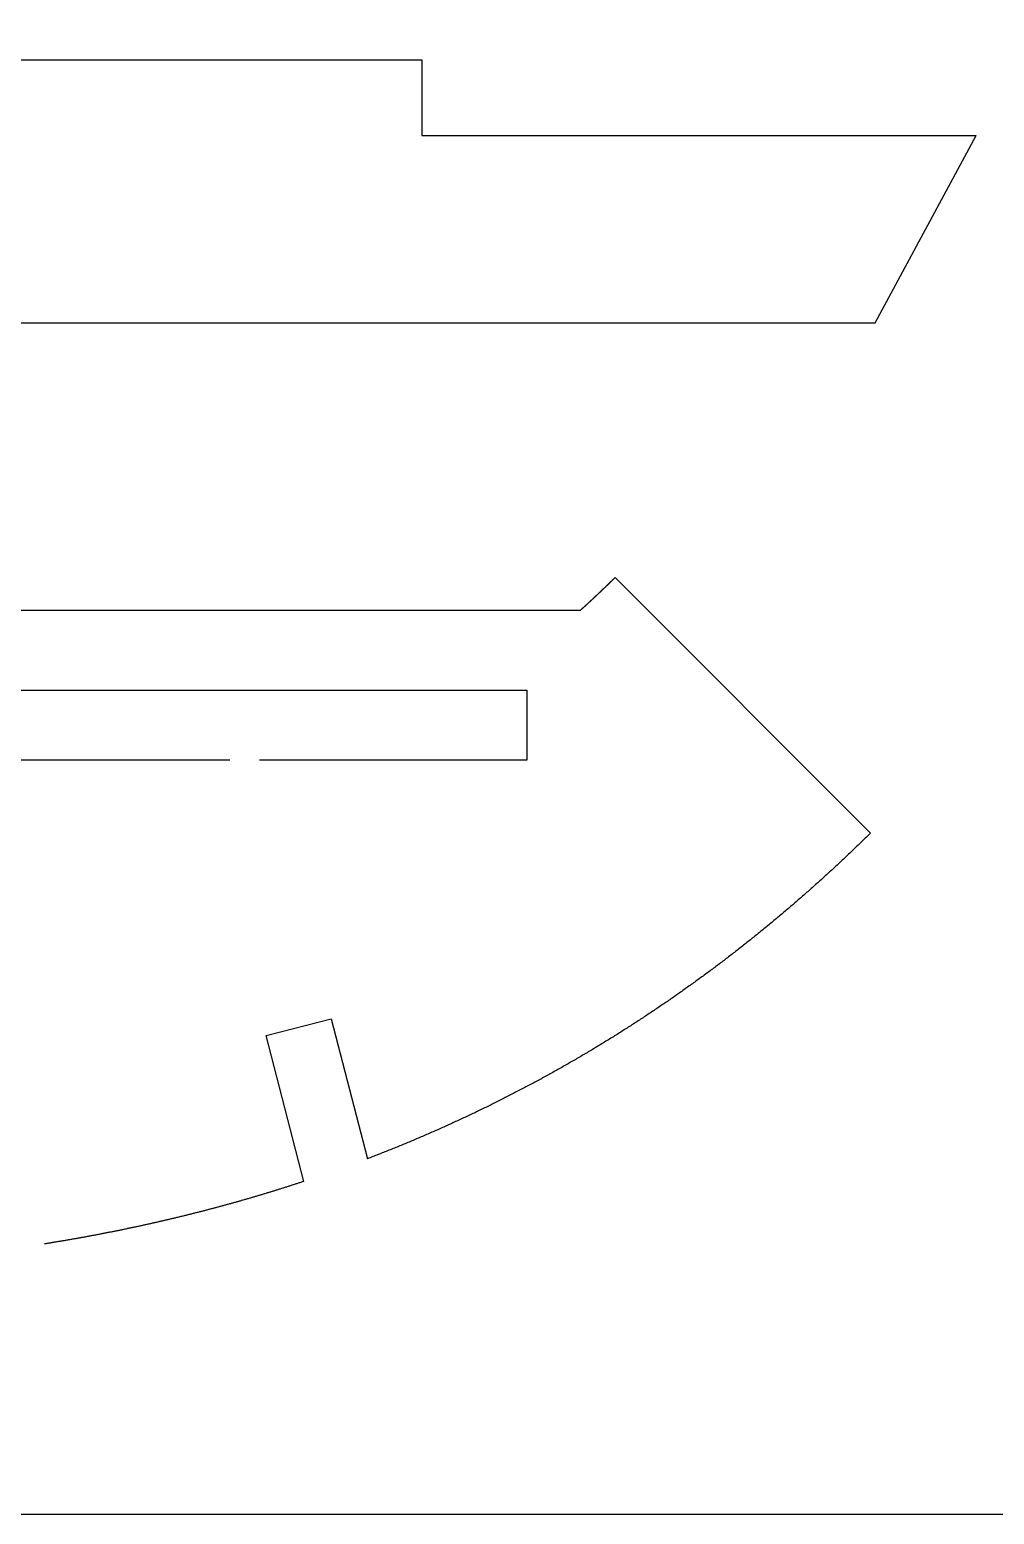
# Model space of a CAD drawing. Extents: x -234 to 666, y 203 to 303.
# Drawn here: x 79.78 to 112.27, y 203.49 to 253.49 of the extents above; entities that cross this region are included whole.
import ezdxf

# ---------------------------------------------------------------- set-up
doc = ezdxf.new("R2010")
doc.units = 0
doc.layers.get('0').update_dxf_attribs({"linetype": 'CONTINUOUS'})
doc.layers.add('90X10', color=1, linetype='CONTINUOUS')

msp = doc.modelspace()

# ---------------------------------------------------------------- linework, layer by layer
for p, q in [((60.01696, 252.47916), (92.98069, 252.47916)), ((92.98069, 252.47916), (92.98069, 249.92818)), ((92.98069, 249.92818), (111.65048, 249.92818)), ((108.25754, 243.61296), (111.65048, 249.92818)), ((44.7401, 243.61296), (108.25754, 243.61296)), ((99.49138, 235.03577), (108.09518, 226.43196)), ((50.21276, 233.93909), (98.32724, 233.93909)), ((52.023, 231.24265), (96.517, 231.24265)), ((96.517, 231.24265), (96.517, 228.88741)), ((86.517, 228.88741), (42.023, 228.88741)), ((96.517, 228.88741), (87.517, 228.88741)), ((87.7406, 219.61217), (89.92941, 220.18002)), ((89.92941, 220.18002), (91.15052, 215.4653)), ((89.01212, 214.70284), (87.7406, 219.61217))]:
    msp.add_line(p, q)
for points in [[(98.3272, 233.939, 0), (98.3309, 233.942, 0), (98.3346, 233.946, 0), (98.3383, 233.949, 0), (98.342, 233.952, 0), (98.3457, 233.956, 0), (98.3494, 233.959, 0), (98.3531, 233.963, 0), (98.3568, 233.966, 0), (98.3605, 233.969, 0), (98.3642, 233.973, 0), (98.3679, 233.976, 0), (98.3716, 233.979, 0), (98.3753, 233.983, 0), (98.379, 233.986, 0), (98.3827, 233.989, 0), (98.3864, 233.993, 0), (98.3901, 233.996, 0), (98.3938, 233.999, 0), (98.3975, 234.003, 0), (98.4012, 234.006, 0), (98.4049, 234.01, 0), (98.4086, 234.013, 0), (98.4122, 234.016, 0), (98.4159, 234.02, 0), (98.4196, 234.023, 0), (98.4233, 234.026, 0), (98.427, 234.03, 0), (98.4307, 234.033, 0), (98.4344, 234.036, 0), (98.4381, 234.04, 0), (98.4418, 234.043, 0), (98.4455, 234.047, 0), (98.4491, 234.05, 0), (98.4528, 234.053, 0), (98.4565, 234.057, 0), (98.4602, 234.06, 0), (98.4639, 234.063, 0), (98.4676, 234.067, 0), (98.4713, 234.07, 0), (98.475, 234.074, 0), (98.4787, 234.077, 0), (98.4823, 234.08, 0), (98.486, 234.084, 0), (98.4897, 234.087, 0), (98.4934, 234.09, 0), (98.4971, 234.094, 0), (98.5008, 234.097, 0), (98.5044, 234.101, 0), (98.5081, 234.104, 0), (98.5118, 234.107, 0), (98.5155, 234.111, 0), (98.5192, 234.114, 0), (98.5229, 234.117, 0), (98.5265, 234.121, 0), (98.5302, 234.124, 0), (98.5339, 234.128, 0), (98.5376, 234.131, 0), (98.5413, 234.134, 0), (98.545, 234.138, 0), (98.5486, 234.141, 0), (98.5523, 234.144, 0), (98.556, 234.148, 0), (98.5597, 234.151, 0), (98.5634, 234.155, 0), (98.567, 234.158, 0), (98.5707, 234.161, 0), (98.5744, 234.165, 0), (98.5781, 234.168, 0), (98.5817, 234.172, 0), (98.5854, 234.175, 0), (98.5891, 234.178, 0), (98.5928, 234.182, 0), (98.5965, 234.185, 0), (98.6001, 234.189, 0), (98.6038, 234.192, 0), (98.6075, 234.195, 0), (98.6112, 234.199, 0), (98.6148, 234.202, 0), (98.6185, 234.205, 0), (98.6222, 234.209, 0), (98.6258, 234.212, 0), (98.6295, 234.216, 0), (98.6332, 234.219, 0), (98.6369, 234.222, 0), (98.6405, 234.226, 0), (98.6442, 234.229, 0), (98.6479, 234.233, 0), (98.6516, 234.236, 0), (98.6552, 234.239, 0), (98.6589, 234.243, 0), (98.6626, 234.246, 0), (98.6662, 234.25, 0), (98.6699, 234.253, 0), (98.6736, 234.256, 0), (98.6772, 234.26, 0), (98.6809, 234.263, 0), (98.6846, 234.267, 0), (98.6883, 234.27, 0), (98.6919, 234.273, 0), (98.6956, 234.277, 0), (98.6993, 234.28, 0), (98.7029, 234.284, 0), (98.7066, 234.287, 0), (98.7103, 234.29, 0), (98.7139, 234.294, 0), (98.7176, 234.297, 0), (98.7213, 234.301, 0), (98.7249, 234.304, 0), (98.7286, 234.308, 0), (98.7323, 234.311, 0), (98.7359, 234.314, 0), (98.7396, 234.318, 0), (98.7432, 234.321, 0), (98.7469, 234.325, 0), (98.7506, 234.328, 0), (98.7542, 234.331, 0), (98.7579, 234.335, 0), (98.7616, 234.338, 0), (98.7652, 234.342, 0), (98.7689, 234.345, 0), (98.7725, 234.348, 0), (98.7762, 234.352, 0), (98.7799, 234.355, 0), (98.7835, 234.359, 0), (98.7872, 234.362, 0), (98.7908, 234.366, 0), (98.7945, 234.369, 0), (98.7982, 234.372, 0), (98.8018, 234.376, 0), (98.8055, 234.379, 0), (98.8091, 234.383, 0), (98.8128, 234.386, 0), (98.8165, 234.39, 0), (98.8201, 234.393, 0), (98.8238, 234.396, 0), (98.8274, 234.4, 0), (98.8311, 234.403, 0), (98.8347, 234.407, 0), (98.8384, 234.41, 0), (98.842, 234.414, 0), (98.8457, 234.417, 0), (98.8494, 234.42, 0), (98.853, 234.424, 0), (98.8567, 234.427, 0), (98.8603, 234.431, 0), (98.864, 234.434, 0), (98.8676, 234.438, 0), (98.8713, 234.441, 0), (98.8749, 234.444, 0), (98.8786, 234.448, 0), (98.8822, 234.451, 0), (98.8859, 234.455, 0), (98.8895, 234.458, 0), (98.8932, 234.462, 0), (98.8968, 234.465, 0), (98.9005, 234.468, 0), (98.9041, 234.472, 0), (98.9078, 234.475, 0), (98.9114, 234.479, 0), (98.9151, 234.482, 0), (98.9187, 234.486, 0), (98.9224, 234.489, 0), (98.926, 234.492, 0), (98.9297, 234.496, 0), (98.9333, 234.499, 0), (98.937, 234.503, 0), (98.9406, 234.506, 0), (98.9443, 234.51, 0), (98.9479, 234.513, 0), (98.9516, 234.517, 0), (98.9552, 234.52, 0), (98.9589, 234.523, 0), (98.9625, 234.527, 0), (98.9661, 234.53, 0), (98.9698, 234.534, 0), (98.9734, 234.537, 0), (98.9771, 234.541, 0), (98.9807, 234.544, 0), (98.9844, 234.548, 0), (98.988, 234.551, 0), (98.9916, 234.554, 0), (98.9953, 234.558, 0), (98.9989, 234.561, 0), (99.0026, 234.565, 0), (99.0062, 234.568, 0), (99.0099, 234.572, 0), (99.0135, 234.575, 0), (99.0171, 234.579, 0), (99.0208, 234.582, 0), (99.0244, 234.586, 0), (99.0281, 234.589, 0), (99.0317, 234.592, 0), (99.0353, 234.596, 0), (99.039, 234.599, 0), (99.0426, 234.603, 0), (99.0462, 234.606, 0), (99.0499, 234.61, 0), (99.0535, 234.613, 0), (99.0572, 234.617, 0), (99.0608, 234.62, 0), (99.0644, 234.624, 0), (99.0681, 234.627, 0), (99.0717, 234.631, 0), (99.0753, 234.634, 0), (99.079, 234.637, 0), (99.0826, 234.641, 0), (99.0862, 234.644, 0), (99.0899, 234.648, 0), (99.0935, 234.651, 0), (99.0971, 234.655, 0), (99.1008, 234.658, 0), (99.1044, 234.662, 0), (99.108, 234.665, 0), (99.1117, 234.669, 0), (99.1153, 234.672, 0), (99.1189, 234.676, 0), (99.1226, 234.679, 0), (99.1262, 234.683, 0), (99.1298, 234.686, 0), (99.1335, 234.689, 0), (99.1371, 234.693, 0), (99.1407, 234.696, 0), (99.1443, 234.7, 0), (99.148, 234.703, 0), (99.1516, 234.707, 0), (99.1552, 234.71, 0), (99.1589, 234.714, 0), (99.1625, 234.717, 0), (99.1661, 234.721, 0), (99.1697, 234.724, 0), (99.1734, 234.728, 0), (99.177, 234.731, 0), (99.1806, 234.735, 0), (99.1842, 234.738, 0), (99.1879, 234.742, 0), (99.1915, 234.745, 0), (99.1951, 234.749, 0), (99.1987, 234.752, 0), (99.2024, 234.755, 0), (99.206, 234.759, 0), (99.2096, 234.762, 0), (99.2132, 234.766, 0), (99.2169, 234.769, 0), (99.2205, 234.773, 0), (99.2241, 234.776, 0), (99.2277, 234.78, 0), (99.2314, 234.783, 0), (99.235, 234.787, 0), (99.2386, 234.79, 0), (99.2422, 234.794, 0), (99.2458, 234.797, 0), (99.2495, 234.801, 0), (99.2531, 234.804, 0), (99.2567, 234.808, 0), (99.2603, 234.811, 0), (99.2639, 234.815, 0), (99.2676, 234.818, 0), (99.2712, 234.822, 0), (99.2748, 234.825, 0), (99.2784, 234.829, 0), (99.282, 234.832, 0), (99.2857, 234.836, 0), (99.2893, 234.839, 0), (99.2929, 234.843, 0), (99.2965, 234.846, 0), (99.3001, 234.85, 0), (99.3037, 234.853, 0), (99.3073, 234.857, 0), (99.311, 234.86, 0), (99.3146, 234.864, 0), (99.3182, 234.867, 0), (99.3218, 234.871, 0), (99.3254, 234.874, 0), (99.329, 234.878, 0), (99.3326, 234.881, 0), (99.3363, 234.885, 0), (99.3399, 234.888, 0), (99.3435, 234.892, 0), (99.3471, 234.895, 0), (99.3507, 234.899, 0), (99.3543, 234.902, 0), (99.3579, 234.906, 0), (99.3615, 234.909, 0), (99.3652, 234.913, 0), (99.3688, 234.916, 0), (99.3724, 234.92, 0), (99.376, 234.923, 0), (99.3796, 234.927, 0), (99.3832, 234.93, 0), (99.3868, 234.934, 0), (99.3904, 234.937, 0), (99.394, 234.941, 0), (99.3976, 234.944, 0), (99.4012, 234.948, 0), (99.4048, 234.951, 0), (99.4085, 234.955, 0), (99.4121, 234.958, 0), (99.4157, 234.962, 0), (99.4193, 234.965, 0), (99.4229, 234.969, 0), (99.4265, 234.972, 0), (99.4301, 234.976, 0), (99.4337, 234.979, 0), (99.4373, 234.983, 0), (99.4409, 234.986, 0), (99.4445, 234.99, 0), (99.4481, 234.993, 0), (99.4517, 234.997, 0), (99.4553, 235.001, 0), (99.4589, 235.004, 0), (99.4625, 235.008, 0), (99.4661, 235.011, 0), (99.4697, 235.015, 0), (99.4733, 235.018, 0), (99.477, 235.022, 0), (99.4806, 235.025, 0), (99.4842, 235.029, 0), (99.4878, 235.032, 0), (99.4914, 235.036, 0)], [(108.095, 226.432, 0), (108.06, 226.398, 0), (108.026, 226.364, 0), (107.991, 226.33, 0), (107.956, 226.295, 0), (107.921, 226.261, 0), (107.886, 226.227, 0), (107.851, 226.193, 0), (107.816, 226.159, 0), (107.781, 226.126, 0), (107.746, 226.092, 0), (107.711, 226.058, 0), (107.676, 226.024, 0), (107.641, 225.99, 0), (107.606, 225.956, 0), (107.571, 225.923, 0), (107.536, 225.889, 0), (107.5, 225.855, 0), (107.465, 225.822, 0), (107.43, 225.788, 0), (107.395, 225.754, 0), (107.359, 225.721, 0), (107.324, 225.687, 0), (107.288, 225.654, 0), (107.253, 225.62, 0), (107.218, 225.587, 0), (107.182, 225.554, 0), (107.147, 225.52, 0), (107.111, 225.487, 0), (107.075, 225.454, 0), (107.04, 225.42, 0), (107.004, 225.387, 0), (106.968, 225.354, 0), (106.933, 225.321, 0), (106.897, 225.288, 0), (106.861, 225.255, 0), (106.825, 225.222, 0), (106.789, 225.189, 0), (106.754, 225.156, 0), (106.718, 225.123, 0), (106.682, 225.09, 0), (106.646, 225.057, 0), (106.61, 225.024, 0), (106.574, 224.991, 0), (106.538, 224.958, 0), (106.502, 224.926, 0), (106.465, 224.893, 0), (106.429, 224.86, 0), (106.393, 224.828, 0), (106.357, 224.795, 0), (106.321, 224.762, 0), (106.284, 224.73, 0), (106.248, 224.697, 0), (106.212, 224.665, 0), (106.175, 224.632, 0), (106.139, 224.6, 0), (106.102, 224.568, 0), (106.066, 224.535, 0), (106.029, 224.503, 0), (105.993, 224.471, 0), (105.956, 224.438, 0), (105.92, 224.406, 0), (105.883, 224.374, 0), (105.847, 224.342, 0), (105.81, 224.31, 0), (105.773, 224.278, 0), (105.736, 224.246, 0), (105.7, 224.214, 0), (105.663, 224.182, 0), (105.626, 224.15, 0), (105.589, 224.118, 0), (105.552, 224.086, 0), (105.515, 224.054, 0), (105.478, 224.022, 0), (105.441, 223.99, 0), (105.404, 223.959, 0), (105.367, 223.927, 0), (105.33, 223.895, 0), (105.293, 223.864, 0), (105.256, 223.832, 0), (105.218, 223.8, 0), (105.181, 223.769, 0), (105.144, 223.737, 0), (105.107, 223.706, 0), (105.069, 223.674, 0), (105.032, 223.643, 0), (104.995, 223.612, 0), (104.957, 223.58, 0), (104.92, 223.549, 0), (104.882, 223.518, 0), (104.845, 223.487, 0), (104.807, 223.455, 0), (104.77, 223.424, 0), (104.732, 223.393, 0), (104.694, 223.362, 0), (104.657, 223.331, 0), (104.619, 223.3, 0), (104.581, 223.269, 0), (104.543, 223.238, 0), (104.506, 223.207, 0), (104.468, 223.176, 0), (104.43, 223.145, 0), (104.392, 223.115, 0), (104.354, 223.084, 0), (104.316, 223.053, 0), (104.278, 223.022, 0), (104.24, 222.992, 0), (104.202, 222.961, 0), (104.164, 222.93, 0), (104.126, 222.9, 0), (104.088, 222.869, 0), (104.049, 222.839, 0), (104.011, 222.808, 0), (103.973, 222.778, 0), (103.935, 222.748, 0), (103.896, 222.717, 0), (103.858, 222.687, 0), (103.82, 222.657, 0), (103.781, 222.626, 0), (103.743, 222.596, 0), (103.704, 222.566, 0), (103.666, 222.536, 0), (103.627, 222.506, 0), (103.589, 222.476, 0), (103.55, 222.446, 0), (103.511, 222.416, 0), (103.473, 222.386, 0), (103.434, 222.356, 0), (103.395, 222.326, 0), (103.356, 222.296, 0), (103.318, 222.266, 0), (103.279, 222.236, 0), (103.24, 222.207, 0), (103.201, 222.177, 0), (103.162, 222.147, 0), (103.123, 222.118, 0), (103.084, 222.088, 0), (103.045, 222.058, 0), (103.006, 222.029, 0), (102.967, 221.999, 0), (102.928, 221.97, 0), (102.888, 221.941, 0), (102.849, 221.911, 0), (102.81, 221.882, 0), (102.771, 221.852, 0), (102.731, 221.823, 0), (102.692, 221.794, 0), (102.653, 221.765, 0), (102.613, 221.736, 0), (102.574, 221.706, 0), (102.534, 221.677, 0), (102.495, 221.648, 0), (102.455, 221.619, 0), (102.416, 221.59, 0), (102.376, 221.561, 0), (102.336, 221.532, 0), (102.297, 221.504, 0), (102.257, 221.475, 0), (102.217, 221.446, 0), (102.178, 221.417, 0), (102.138, 221.388, 0), (102.098, 221.36, 0), (102.058, 221.331, 0), (102.018, 221.302, 0), (101.978, 221.274, 0), (101.938, 221.245, 0), (101.898, 221.217, 0), (101.858, 221.188, 0), (101.818, 221.16, 0), (101.778, 221.132, 0), (101.738, 221.103, 0), (101.698, 221.075, 0), (101.657, 221.047, 0), (101.617, 221.018, 0), (101.577, 220.99, 0), (101.537, 220.962, 0), (101.496, 220.934, 0), (101.456, 220.906, 0), (101.416, 220.878, 0), (101.375, 220.85, 0), (101.335, 220.822, 0), (101.294, 220.794, 0), (101.254, 220.766, 0), (101.213, 220.738, 0), (101.172, 220.71, 0), (101.132, 220.682, 0), (101.091, 220.655, 0), (101.05, 220.627, 0), (101.01, 220.599, 0), (100.969, 220.571, 0), (100.928, 220.544, 0), (100.887, 220.516, 0), (100.846, 220.489, 0), (100.805, 220.461, 0), (100.764, 220.434, 0), (100.723, 220.406, 0), (100.682, 220.379, 0), (100.641, 220.352, 0), (100.6, 220.324, 0), (100.559, 220.297, 0), (100.518, 220.27, 0), (100.477, 220.243, 0), (100.435, 220.216, 0), (100.394, 220.188, 0), (100.353, 220.161, 0), (100.312, 220.134, 0), (100.27, 220.107, 0), (100.229, 220.08, 0), (100.187, 220.053, 0), (100.146, 220.027, 0), (100.104, 220, 0), (100.063, 219.973, 0), (100.021, 219.946, 0), (99.9797, 219.919, 0), (99.9381, 219.893, 0), (99.8964, 219.866, 0), (99.8547, 219.839, 0), (99.813, 219.813, 0), (99.7712, 219.786, 0), (99.7294, 219.76, 0), (99.6875, 219.733, 0), (99.6457, 219.707, 0), (99.6038, 219.681, 0), (99.5619, 219.654, 0), (99.52, 219.628, 0), (99.478, 219.602, 0), (99.4361, 219.576, 0), (99.3941, 219.549, 0), (99.3521, 219.523, 0), (99.31, 219.497, 0), (99.268, 219.471, 0), (99.2259, 219.445, 0), (99.1838, 219.42, 0), (99.1417, 219.394, 0), (99.0996, 219.368, 0), (99.0575, 219.342, 0), (99.0153, 219.316, 0), (98.9731, 219.291, 0), (98.9309, 219.265, 0), (98.8887, 219.24, 0), (98.8464, 219.214, 0), (98.8042, 219.189, 0), (98.7619, 219.163, 0), (98.7196, 219.138, 0), (98.6773, 219.113, 0), (98.6349, 219.087, 0), (98.5926, 219.062, 0), (98.5502, 219.037, 0), (98.5078, 219.012, 0), (98.4654, 218.987, 0), (98.4229, 218.962, 0), (98.3805, 218.937, 0), (98.338, 218.912, 0), (98.2955, 218.887, 0), (98.2529, 218.862, 0), (98.2104, 218.837, 0), (98.1678, 218.813, 0), (98.1253, 218.788, 0), (98.0827, 218.763, 0), (98.04, 218.739, 0), (97.9974, 218.714, 0), (97.9547, 218.69, 0), (97.9121, 218.665, 0), (97.8694, 218.641, 0), (97.8266, 218.616, 0), (97.7839, 218.592, 0), (97.7411, 218.568, 0), (97.6984, 218.543, 0), (97.6556, 218.519, 0), (97.6127, 218.495, 0), (97.5699, 218.471, 0), (97.527, 218.447, 0), (97.4842, 218.423, 0), (97.4413, 218.399, 0), (97.3984, 218.375, 0), (97.3554, 218.351, 0), (97.3125, 218.327, 0), (97.2695, 218.304, 0), (97.2265, 218.28, 0), (97.1835, 218.256, 0), (97.1404, 218.233, 0), (97.0974, 218.209, 0), (97.0543, 218.186, 0), (97.0112, 218.162, 0), (96.9681, 218.139, 0), (96.925, 218.115, 0), (96.8818, 218.092, 0), (96.8386, 218.069, 0), (96.7954, 218.045, 0), (96.7522, 218.022, 0), (96.709, 217.999, 0), (96.6657, 217.976, 0), (96.6225, 217.953, 0), (96.5792, 217.93, 0), (96.5358, 217.907, 0), (96.4925, 217.884, 0), (96.4492, 217.861, 0), (96.4058, 217.838, 0), (96.3624, 217.816, 0), (96.319, 217.793, 0), (96.2756, 217.77, 0), (96.2321, 217.748, 0), (96.1886, 217.725, 0), (96.1451, 217.702, 0), (96.1016, 217.68, 0), (96.0581, 217.657, 0), (96.0146, 217.635, 0), (95.971, 217.613, 0), (95.9274, 217.59, 0), (95.8838, 217.568, 0), (95.8402, 217.546, 0), (95.7965, 217.524, 0), (95.7529, 217.502, 0), (95.7092, 217.479, 0), (95.6655, 217.457, 0), (95.6217, 217.435, 0), (95.578, 217.413, 0), (95.5342, 217.392, 0), (95.4904, 217.37, 0), (95.4466, 217.348, 0), (95.4028, 217.326, 0), (95.359, 217.304, 0), (95.3151, 217.283, 0), (95.2712, 217.261, 0), (95.2273, 217.24, 0), (95.1834, 217.218, 0), (95.1395, 217.196, 0), (95.0955, 217.175, 0), (95.0515, 217.154, 0), (95.0075, 217.132, 0), (94.9635, 217.111, 0), (94.9195, 217.09, 0), (94.8754, 217.069, 0), (94.8313, 217.047, 0), (94.7872, 217.026, 0), (94.7431, 217.005, 0), (94.699, 216.984, 0), (94.6548, 216.963, 0), (94.6106, 216.942, 0), (94.5664, 216.921, 0), (94.5222, 216.9, 0), (94.478, 216.88, 0), (94.4337, 216.859, 0), (94.3894, 216.838, 0), (94.3452, 216.818, 0), (94.3008, 216.797, 0), (94.2565, 216.776, 0), (94.2122, 216.756, 0), (94.1678, 216.735, 0), (94.1234, 216.715, 0), (94.079, 216.694, 0), (94.0345, 216.674, 0), (93.9901, 216.654, 0), (93.9456, 216.634, 0), (93.9011, 216.613, 0), (93.8566, 216.593, 0), (93.8121, 216.573, 0), (93.7675, 216.553, 0), (93.723, 216.533, 0), (93.6784, 216.513, 0), (93.6338, 216.493, 0), (93.5892, 216.473, 0), (93.5445, 216.453, 0), (93.4998, 216.433, 0), (93.4552, 216.414, 0), (93.4105, 216.394, 0), (93.3657, 216.374, 0), (93.321, 216.355, 0), (93.2762, 216.335, 0), (93.2314, 216.316, 0), (93.1866, 216.296, 0), (93.1418, 216.277, 0), (93.097, 216.257, 0), (93.0521, 216.238, 0), (93.0072, 216.219, 0), (92.9623, 216.199, 0), (92.9174, 216.18, 0), (92.8725, 216.161, 0), (92.8275, 216.142, 0), (92.7825, 216.123, 0), (92.7375, 216.104, 0), (92.6925, 216.085, 0), (92.6475, 216.066, 0), (92.6024, 216.047, 0), (92.5574, 216.028, 0), (92.5123, 216.009, 0), (92.4672, 215.99, 0), (92.422, 215.972, 0), (92.3769, 215.953, 0), (92.3317, 215.934, 0), (92.2865, 215.916, 0), (92.2413, 215.897, 0), (92.1961, 215.879, 0), (92.1508, 215.86, 0), (92.1056, 215.842, 0), (92.0603, 215.823, 0), (92.015, 215.805, 0), (91.9696, 215.787, 0), (91.9243, 215.769, 0), (91.8789, 215.75, 0), (91.8335, 215.732, 0), (91.7881, 215.714, 0), (91.7427, 215.696, 0), (91.6973, 215.678, 0), (91.6518, 215.66, 0), (91.6063, 215.642, 0), (91.5608, 215.624, 0), (91.5153, 215.606, 0), (91.4698, 215.589, 0), (91.4242, 215.571, 0), (91.3786, 215.553, 0), (91.333, 215.536, 0), (91.2874, 215.518, 0), (91.2418, 215.5, 0), (91.1961, 215.483, 0), (91.1505, 215.465, 0)], [(89.0121, 214.703, 0), (88.9855, 214.694, 0), (88.9589, 214.685, 0), (88.9323, 214.676, 0), (88.9056, 214.668, 0), (88.879, 214.659, 0), (88.8523, 214.65, 0), (88.8256, 214.641, 0), (88.799, 214.633, 0), (88.7723, 214.624, 0), (88.7456, 214.615, 0), (88.7189, 214.607, 0), (88.6922, 214.598, 0), (88.6655, 214.589, 0), (88.6388, 214.581, 0), (88.6121, 214.572, 0), (88.5854, 214.563, 0), (88.5586, 214.555, 0), (88.5319, 214.546, 0), (88.5052, 214.538, 0), (88.4784, 214.529, 0), (88.4517, 214.521, 0), (88.4249, 214.512, 0), (88.3982, 214.504, 0), (88.3714, 214.495, 0), (88.3446, 214.487, 0), (88.3178, 214.478, 0), (88.291, 214.47, 0), (88.2642, 214.461, 0), (88.2374, 214.453, 0), (88.2106, 214.444, 0), (88.1838, 214.436, 0), (88.157, 214.428, 0), (88.1302, 214.419, 0), (88.1033, 214.411, 0), (88.0765, 214.403, 0), (88.0496, 214.394, 0), (88.0228, 214.386, 0), (87.9959, 214.378, 0), (87.9691, 214.369, 0), (87.9422, 214.361, 0), (87.9153, 214.353, 0), (87.8884, 214.345, 0), (87.8615, 214.336, 0), (87.8346, 214.328, 0), (87.8077, 214.32, 0), (87.7808, 214.312, 0), (87.7539, 214.304, 0), (87.727, 214.295, 0), (87.7001, 214.287, 0), (87.6731, 214.279, 0), (87.6462, 214.271, 0), (87.6192, 214.263, 0), (87.5923, 214.255, 0), (87.5653, 214.247, 0), (87.5384, 214.239, 0), (87.5114, 214.231, 0), (87.4844, 214.223, 0), (87.4574, 214.215, 0), (87.4304, 214.207, 0), (87.4034, 214.199, 0), (87.3764, 214.191, 0), (87.3494, 214.183, 0), (87.3224, 214.175, 0), (87.2954, 214.167, 0), (87.2684, 214.159, 0), (87.2413, 214.151, 0), (87.2143, 214.143, 0), (87.1872, 214.135, 0), (87.1602, 214.127, 0), (87.1331, 214.119, 0), (87.1061, 214.112, 0), (87.079, 214.104, 0), (87.0519, 214.096, 0), (87.0248, 214.088, 0), (86.9977, 214.08, 0), (86.9706, 214.072, 0), (86.9435, 214.065, 0), (86.9164, 214.057, 0), (86.8893, 214.049, 0), (86.8622, 214.042, 0), (86.8351, 214.034, 0), (86.8079, 214.026, 0), (86.7808, 214.018, 0), (86.7536, 214.011, 0), (86.7265, 214.003, 0), (86.6993, 213.996, 0), (86.6722, 213.988, 0), (86.645, 213.98, 0), (86.6178, 213.973, 0), (86.5906, 213.965, 0), (86.5634, 213.958, 0), (86.5363, 213.95, 0), (86.5091, 213.942, 0), (86.4818, 213.935, 0), (86.4546, 213.927, 0), (86.4274, 213.92, 0), (86.4002, 213.912, 0), (86.3729, 213.905, 0), (86.3457, 213.898, 0), (86.3185, 213.89, 0), (86.2912, 213.883, 0), (86.264, 213.875, 0), (86.2367, 213.868, 0), (86.2094, 213.86, 0), (86.1821, 213.853, 0), (86.1549, 213.846, 0), (86.1276, 213.838, 0), (86.1003, 213.831, 0), (86.073, 213.824, 0), (86.0457, 213.816, 0), (86.0183, 213.809, 0), (85.991, 213.802, 0), (85.9637, 213.795, 0), (85.9364, 213.787, 0), (85.909, 213.78, 0), (85.8817, 213.773, 0), (85.8543, 213.766, 0), (85.827, 213.758, 0), (85.7996, 213.751, 0), (85.7722, 213.744, 0), (85.7449, 213.737, 0), (85.7175, 213.73, 0), (85.6901, 213.723, 0), (85.6628, 213.716, 0), (85.6354, 213.708, 0), (85.608, 213.701, 0), (85.5806, 213.694, 0), (85.5532, 213.687, 0), (85.5258, 213.68, 0), (85.4984, 213.673, 0), (85.471, 213.666, 0), (85.4436, 213.659, 0), (85.4162, 213.652, 0), (85.3888, 213.645, 0), (85.3614, 213.638, 0), (85.334, 213.631, 0), (85.3066, 213.624, 0), (85.2792, 213.618, 0), (85.2518, 213.611, 0), (85.2243, 213.604, 0), (85.1969, 213.597, 0), (85.1695, 213.59, 0), (85.142, 213.583, 0), (85.1146, 213.576, 0), (85.0872, 213.57, 0), (85.0597, 213.563, 0), (85.0323, 213.556, 0), (85.0048, 213.549, 0), (84.9774, 213.543, 0), (84.9499, 213.536, 0), (84.9225, 213.529, 0), (84.895, 213.522, 0), (84.8675, 213.516, 0), (84.8401, 213.509, 0), (84.8126, 213.502, 0), (84.7851, 213.496, 0), (84.7577, 213.489, 0), (84.7302, 213.482, 0), (84.7027, 213.476, 0), (84.6752, 213.469, 0), (84.6477, 213.463, 0), (84.6203, 213.456, 0), (84.5928, 213.45, 0), (84.5653, 213.443, 0), (84.5378, 213.436, 0), (84.5103, 213.43, 0), (84.4828, 213.423, 0), (84.4553, 213.417, 0), (84.4277, 213.41, 0), (84.4002, 213.404, 0), (84.3727, 213.398, 0), (84.3452, 213.391, 0), (84.3177, 213.385, 0), (84.2902, 213.378, 0), (84.2626, 213.372, 0), (84.2351, 213.366, 0), (84.2076, 213.359, 0), (84.18, 213.353, 0), (84.1525, 213.347, 0), (84.125, 213.34, 0), (84.0974, 213.334, 0), (84.0699, 213.328, 0), (84.0423, 213.321, 0), (84.0148, 213.315, 0), (83.9872, 213.309, 0), (83.9597, 213.303, 0), (83.9321, 213.296, 0), (83.9046, 213.29, 0), (83.877, 213.284, 0), (83.8494, 213.278, 0), (83.8219, 213.272, 0), (83.7943, 213.266, 0), (83.7667, 213.259, 0), (83.7391, 213.253, 0), (83.7115, 213.247, 0), (83.684, 213.241, 0), (83.6564, 213.235, 0), (83.6288, 213.229, 0), (83.6012, 213.223, 0), (83.5736, 213.217, 0), (83.546, 213.211, 0), (83.5184, 213.205, 0), (83.4908, 213.199, 0), (83.4632, 213.193, 0), (83.4356, 213.187, 0), (83.408, 213.181, 0), (83.3804, 213.175, 0), (83.3528, 213.169, 0), (83.3251, 213.163, 0), (83.2975, 213.157, 0), (83.2699, 213.151, 0), (83.2423, 213.146, 0), (83.2146, 213.14, 0), (83.187, 213.134, 0), (83.1594, 213.128, 0), (83.1318, 213.122, 0), (83.1041, 213.116, 0), (83.0765, 213.111, 0), (83.0488, 213.105, 0), (83.0212, 213.099, 0), (82.9935, 213.093, 0), (82.9659, 213.088, 0), (82.9382, 213.082, 0), (82.9106, 213.076, 0), (82.8829, 213.071, 0), (82.8553, 213.065, 0), (82.8276, 213.059, 0), (82.7999, 213.054, 0), (82.7723, 213.048, 0), (82.7446, 213.042, 0), (82.7169, 213.037, 0), (82.6892, 213.031, 0), (82.6616, 213.026, 0), (82.6339, 213.02, 0), (82.6062, 213.014, 0), (82.5785, 213.009, 0), (82.5508, 213.003, 0), (82.5231, 212.998, 0), (82.4954, 212.992, 0), (82.4677, 212.987, 0), (82.44, 212.981, 0), (82.4123, 212.976, 0), (82.3846, 212.97, 0), (82.3569, 212.965, 0), (82.3292, 212.96, 0), (82.3015, 212.954, 0), (82.2738, 212.949, 0), (82.2461, 212.943, 0), (82.2184, 212.938, 0), (82.1906, 212.933, 0), (82.1629, 212.927, 0), (82.1352, 212.922, 0), (82.1075, 212.917, 0), (82.0797, 212.911, 0), (82.052, 212.906, 0), (82.0243, 212.901, 0), (81.9965, 212.896, 0), (81.9688, 212.89, 0), (81.9411, 212.885, 0), (81.9133, 212.88, 0), (81.8856, 212.875, 0), (81.8578, 212.87, 0), (81.8301, 212.864, 0), (81.8023, 212.859, 0), (81.7746, 212.854, 0), (81.7468, 212.849, 0), (81.719, 212.844, 0), (81.6913, 212.839, 0), (81.6635, 212.834, 0), (81.6358, 212.829, 0), (81.608, 212.823, 0), (81.5802, 212.818, 0), (81.5524, 212.813, 0), (81.5247, 212.808, 0), (81.4969, 212.803, 0), (81.4691, 212.798, 0), (81.4413, 212.793, 0), (81.4135, 212.788, 0), (81.3858, 212.783, 0), (81.358, 212.778, 0), (81.3302, 212.773, 0), (81.3024, 212.769, 0), (81.2746, 212.764, 0), (81.2468, 212.759, 0), (81.219, 212.754, 0), (81.1912, 212.749, 0), (81.1634, 212.744, 0), (81.1356, 212.739, 0), (81.1078, 212.734, 0), (81.0799, 212.73, 0), (81.0521, 212.725, 0), (81.0243, 212.72, 0), (80.9965, 212.715, 0), (80.9687, 212.71, 0), (80.9409, 212.706, 0), (80.913, 212.701, 0), (80.8852, 212.696, 0), (80.8574, 212.691, 0), (80.8295, 212.687, 0), (80.8017, 212.682, 0), (80.7739, 212.677, 0), (80.746, 212.673, 0), (80.7182, 212.668, 0), (80.6904, 212.663, 0), (80.6625, 212.659, 0), (80.6347, 212.654, 0), (80.6068, 212.65, 0), (80.579, 212.645, 0), (80.5511, 212.64, 0), (80.5233, 212.636, 0), (80.4954, 212.631, 0), (80.4676, 212.627, 0), (80.4397, 212.622, 0), (80.4118, 212.618, 0), (80.384, 212.613, 0), (80.3561, 212.609, 0), (80.3282, 212.604, 0), (80.3004, 212.6, 0), (80.2725, 212.595, 0)]]:
    msp.add_polyline3d(points)
at = {"layer": '90X10', "color": 1, "linetype": 'CONTINUOUS'}
msp.add_lwpolyline([(-233.81347, 203.49024), (666.18653, 203.49024), (666.18653, 303.49024), (-233.81347, 303.49024)], close=True, dxfattribs=at)

doc.saveas('drawing.dxf')
